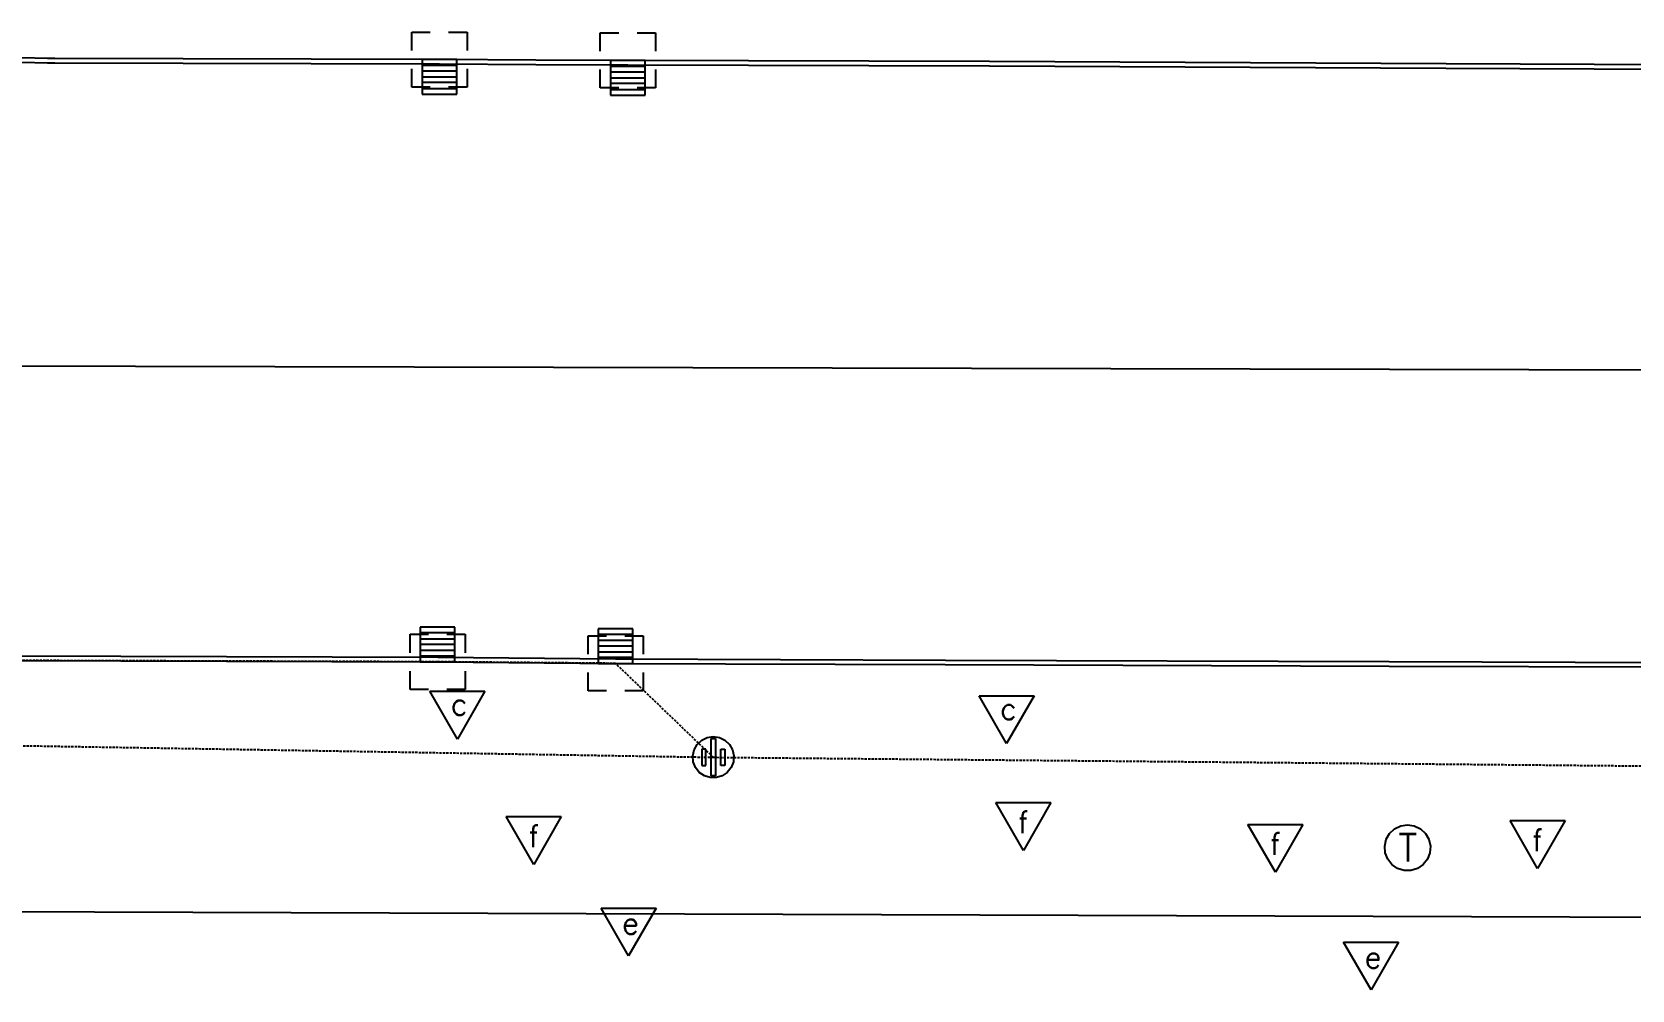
# Model space of a CAD drawing. Header units: feet. Extents: x 19943 to 22668, y 19646 to 21490.
# Drawn here: x 20802.6 to 20977, y 21261.8 to 21366.3 of the extents above; entities that cross this region are included whole.
import ezdxf

# ---------------------------------------------------------------- set-up
doc = ezdxf.new("R2010")
doc.units = ezdxf.units.FT
doc.header["$MEASUREMENT"] = 0
doc.linetypes.add('DASHED2', pattern=[0.375, 0.25, -0.125])
for name, color, linetype in [('V-CATV-UNDR-MRKR', 253, 'Continuous'), ('V-FIBR-UNDR-MRKR', 253, 'Continuous'), ('V-PHON-MHOL', 253, 'Continuous'), ('V-POWR-UNDR-MRKR', 253, 'Continuous'), ('V-PROP-LINE', 253, 'Continuous'), ('V-ROAD-CURB-BACK', 253, 'Continuous'), ('V-ROAD-CURB-FACE', 253, 'Continuous'), ('V-STRM', 253, 'Continuous'), ('V-STRM-INLT-CURB-BACK', 253, 'Continuous'), ('V-STRM-PIPE', 253, 'DASHED2'), ('V-STRM-YARD-INLT', 253, 'Continuous')]:
    doc.layers.add(name, color=color, linetype=linetype)
doc.styles.add('14', font='ROMANS')

# ---------------------------------------------------------------- blocks, each defined once
blk = doc.blocks.new('ex inlet')
for p, q in [((-0.06, 0.06), (-0.02, 0.06)), ((-0.06, 0.02), (-0.06, 0.06)), ((0.02, 0.06), (0.06, 0.06)), ((0.06, 0.06), (0.06, 0.02)), ((-0.06, -0.06), (-0.06, -0.02)), ((0.06, -0.02), (0.06, -0.06)), ((-0.02, -0.06), (-0.06, -0.06)), ((0.06, -0.06), (0.02, -0.06))]:
    blk.add_line(p, q)
blk = doc.blocks.new('Existing Basemap')
at = {"layer": 'V-CATV-UNDR-MRKR', "linetype": 'Continuous'}
for p, q in [((20846, 21294.41), (20852, 21294.41)), ((20849, 21289.19), (20846, 21294.41)), ((20852, 21294.41), (20849, 21289.19)), ((20905.86, 21293.92), (20911.86, 21293.92)), ((20908.86, 21288.7), (20905.86, 21293.92)), ((20911.86, 21293.92), (20908.86, 21288.7))]:
    blk.add_line(p, q, dxfattribs=at)
at = {"layer": 'V-FIBR-UNDR-MRKR'}
for p, q in [((20907.69, 21282.27), (20913.69, 21282.27)), ((20910.69, 21277.05), (20907.69, 21282.27)), ((20913.69, 21282.27), (20910.69, 21277.05)), ((20854.33, 21280.75), (20860.33, 21280.75)), ((20857.33, 21275.53), (20854.33, 21280.75)), ((20860.33, 21280.75), (20857.33, 21275.53)), ((20935.16, 21279.9), (20941.16, 21279.9)), ((20938.16, 21274.68), (20935.16, 21279.9)), ((20941.16, 21279.9), (20938.16, 21274.68)), ((20963.73, 21280.32), (20969.73, 21280.32)), ((20966.73, 21275.1), (20963.73, 21280.32)), ((20969.73, 21280.32), (20966.73, 21275.1))]:
    blk.add_line(p, q, dxfattribs=at)
at = {"layer": 'V-PHON-MHOL'}
for p, q in [((20950.23, 21278.27), (20950.61, 21278.91)), ((20950.61, 21278.91), (20951.15, 21279.42)), ((20951.15, 21279.42), (20951.82, 21279.74)), ((20951.82, 21279.74), (20952.56, 21279.85)), ((20952.56, 21279.85), (20953.3, 21279.74)), ((20952.56, 21279.85), (20952.56, 21279.85)), ((20953.3, 21279.74), (20953.97, 21279.42)), ((20953.97, 21279.42), (20954.52, 21278.91)), ((20954.52, 21278.91), (20954.89, 21278.27)), ((20950.07, 21277.54), (20950.23, 21278.27)), ((20950.12, 21276.8), (20950.07, 21277.54)), ((20954.89, 21278.27), (20955.05, 21277.54)), ((20955.05, 21277.54), (20955, 21276.8)), ((20950.4, 21276.1), (20950.12, 21276.8)), ((20950.86, 21275.52), (20950.4, 21276.1)), ((20951.48, 21275.1), (20950.86, 21275.52)), ((20954.26, 21275.52), (20953.65, 21275.1)), ((20954.73, 21276.1), (20954.26, 21275.52)), ((20955, 21276.8), (20954.73, 21276.1)), ((20952.19, 21274.88), (20951.48, 21275.1)), ((20952.93, 21274.88), (20952.19, 21274.88)), ((20953.65, 21275.1), (20952.93, 21274.88))]:
    blk.add_line(p, q, dxfattribs=at)
at = {"layer": 'V-POWR-UNDR-MRKR'}
for p, q in [((20864.66, 21270.78), (20870.66, 21270.78)), ((20867.66, 21265.56), (20864.66, 21270.78)), ((20870.66, 21270.78), (20867.66, 21265.56)), ((20945.59, 21267.07), (20951.59, 21267.07)), ((20948.59, 21261.85), (20945.59, 21267.07)), ((20951.59, 21267.07), (20948.59, 21261.85))]:
    blk.add_line(p, q, dxfattribs=at)
at = {"layer": 'V-PROP-LINE'}
for p, q in [((20003.33, 21331.86), (21322.62, 21328.58)), ((21322.42, 21268.58), (20651.57, 21270.88))]:
    blk.add_line(p, q, dxfattribs=at)
at = {"layer": 'V-ROAD-CURB-BACK', "linetype": 'Continuous'}
for p, q in [((20804.31, 21363.35), (20773.24, 21364.19)), ((20805.12, 21363.36), (20804.31, 21363.35)), ((20847.05, 21363.25), (20805.12, 21363.36)), ((20857.55, 21363.17), (20847.05, 21363.25)), ((20867.58, 21363.15), (20857.55, 21363.17)), ((20907.01, 21363.02), (20867.58, 21363.15)), ((20956.76, 21362.77), (20907.01, 21363.02)), ((21007.38, 21362.58), (20956.76, 21362.77)), ((20800.79, 21297.75), (20846.85, 21297.61)), ((20846.85, 21297.61), (20866.24, 21297.44)), ((20866.24, 21297.44), (20902.18, 21297.31)), ((20902.18, 21297.31), (20950.55, 21297.13)), ((20950.55, 21297.13), (21000.54, 21297))]:
    blk.add_line(p, q, dxfattribs=at)
at = {"layer": 'V-ROAD-CURB-FACE'}
for p, q in [((20804.31, 21362.85), (20773.23, 21363.69)), ((20805.12, 21362.86), (20804.31, 21362.85)), ((20847.05, 21362.75), (20805.12, 21362.86)), ((20857.55, 21362.67), (20847.05, 21362.75)), ((20867.58, 21362.65), (20857.55, 21362.67)), ((20907.01, 21362.52), (20867.58, 21362.65)), ((20956.75, 21362.27), (20907.01, 21362.52)), ((21007.38, 21362.08), (20956.75, 21362.27)), ((20800.79, 21298.25), (20846.86, 21298.11)), ((20846.86, 21298.11), (20866.25, 21297.94)), ((20866.25, 21297.94), (20902.19, 21297.81)), ((20902.19, 21297.81), (20950.56, 21297.63)), ((20950.56, 21297.63), (21000.54, 21297.5))]:
    blk.add_line(p, q, dxfattribs=at)
at = {"layer": 'V-STRM-INLT-CURB-BACK'}
for p, q in [((20848.94, 21363.25), (20845.16, 21363.25)), ((20845.16, 21363.25), (20845.16, 21359.47)), ((20845.16, 21362.62), (20848.94, 21362.62)), ((20848.94, 21359.47), (20848.94, 21363.25)), ((20869.47, 21363.15), (20865.69, 21363.15)), ((20865.69, 21363.15), (20865.69, 21359.37)), ((20865.69, 21362.52), (20869.47, 21362.52)), ((20869.47, 21359.37), (20869.47, 21363.15)), ((20848.94, 21361.99), (20845.16, 21361.99)), ((20845.16, 21361.36), (20848.94, 21361.36)), ((20848.94, 21360.73), (20845.16, 21360.73)), ((20869.47, 21361.89), (20865.69, 21361.89)), ((20865.69, 21361.26), (20869.47, 21361.26)), ((20845.16, 21360.1), (20848.94, 21360.1)), ((20845.16, 21359.47), (20848.94, 21359.47)), ((20869.47, 21360.63), (20865.69, 21360.63)), ((20865.69, 21360), (20869.47, 21360)), ((20865.69, 21359.37), (20869.47, 21359.37)), ((20848.74, 21301.39), (20844.96, 21301.39)), ((20844.96, 21301.39), (20844.96, 21297.61)), ((20848.74, 21300.76), (20844.96, 21300.76)), ((20844.96, 21300.13), (20848.74, 21300.13)), ((20848.74, 21297.61), (20848.74, 21301.39)), ((20868.13, 21301.22), (20864.35, 21301.22)), ((20864.35, 21301.22), (20864.35, 21297.44)), ((20868.13, 21300.59), (20864.35, 21300.59)), ((20864.35, 21299.96), (20868.13, 21299.96)), ((20868.13, 21297.44), (20868.13, 21301.22)), ((20848.74, 21299.5), (20844.96, 21299.5)), ((20844.96, 21298.87), (20848.74, 21298.87)), ((20848.74, 21298.24), (20844.96, 21298.24)), ((20868.13, 21299.33), (20864.35, 21299.33)), ((20864.35, 21298.7), (20868.13, 21298.7)), ((20868.13, 21298.07), (20864.35, 21298.07)), ((20844.96, 21297.61), (20848.74, 21297.61)), ((20864.35, 21297.44), (20868.13, 21297.44))]:
    blk.add_line(p, q, dxfattribs=at)
at = {"layer": 'V-STRM-PIPE'}
for p, q in [((20846.85, 21297.61), (20783.17, 21297.81)), ((20866.24, 21297.44), (20846.85, 21297.61)), ((20876.89, 21287.21), (20866.24, 21297.44)), ((20611.57, 21291.66), (20876.89, 21287.21)), ((20876.89, 21287.21), (21254.08, 21283.7))]:
    blk.add_line(p, q, dxfattribs=at)
at = {"layer": 'V-STRM-YARD-INLT'}
for p, q in [((20875.63, 21289.07), (20876.23, 21289.36)), ((20876.23, 21289.36), (20876.89, 21289.46)), ((20876.67, 21285.19), (20876.67, 21289.24)), ((20876.67, 21289.24), (20877.12, 21289.24)), ((20876.89, 21289.46), (20877.56, 21289.36)), ((20876.89, 21289.46), (20876.89, 21289.46)), ((20877.12, 21289.24), (20877.12, 21285.19)), ((20877.56, 21289.36), (20878.16, 21289.07)), ((20874.65, 21287.38), (20874.8, 21288.03)), ((20874.8, 21288.03), (20875.13, 21288.61)), ((20875.13, 21288.61), (20875.63, 21289.07)), ((20875.63, 21288.11), (20875.63, 21286.31)), ((20876.08, 21288.11), (20875.63, 21288.11)), ((20876.08, 21286.31), (20876.08, 21288.11)), ((20877.7, 21286.31), (20877.7, 21288.11)), ((20877.7, 21288.11), (20878.15, 21288.11)), ((20878.15, 21288.11), (20878.15, 21286.31)), ((20878.16, 21289.07), (20878.65, 21288.61)), ((20878.65, 21288.61), (20878.99, 21288.03)), ((20878.99, 21288.03), (20879.14, 21287.38)), ((20874.7, 21286.71), (20874.65, 21287.38)), ((20874.94, 21286.09), (20874.7, 21286.71)), ((20875.36, 21285.56), (20874.94, 21286.09)), ((20875.63, 21286.31), (20876.08, 21286.31)), ((20878.15, 21286.31), (20877.7, 21286.31)), ((20878.84, 21286.09), (20878.42, 21285.56)), ((20879.09, 21286.71), (20878.84, 21286.09)), ((20879.14, 21287.38), (20879.09, 21286.71)), ((20875.92, 21285.18), (20875.36, 21285.56)), ((20876.56, 21284.99), (20875.92, 21285.18)), ((20877.23, 21284.99), (20876.56, 21284.99)), ((20877.12, 21285.19), (20876.67, 21285.19)), ((20877.87, 21285.18), (20877.23, 21284.99)), ((20878.42, 21285.56), (20877.87, 21285.18))]:
    blk.add_line(p, q, dxfattribs=at)
at = {"layer": 'V-STRM', "xscale": 50, "yscale": 50, "zscale": 0.5}
for p in [(20847.05, 21363.25), (20867.58, 21363.15), (20846.85, 21297.61), (20866.24, 21297.44)]:
    blk.add_blockref('ex inlet', p, dxfattribs=at)
at = {"layer": 'V-CATV-UNDR-MRKR', "linetype": 'Continuous', "style": '14'}
for p in [(20848.28, 21291.8), (20908.14, 21291.31)]:
    blk.add_text('c', height=2.4, rotation=0.0008, dxfattribs=at).set_placement(p)
at = {"layer": 'V-FIBR-UNDR-MRKR', "style": '14'}
for p in [(20910.09, 21278.94), (20856.73, 21277.42), (20937.56, 21276.57), (20966.13, 21276.99)]:
    blk.add_text('f', height=2.4, rotation=0.0008, dxfattribs=at).set_placement(p)
at = {"layer": 'V-PHON-MHOL', "style": '14'}
blk.add_text('T', height=3, rotation=0.0008, dxfattribs=at).set_placement((20951.56, 21275.85))
at = {"layer": 'V-POWR-UNDR-MRKR', "style": '14'}
for p in [(20866.94, 21267.93), (20947.87, 21264.22)]:
    blk.add_text('e', height=2.4, rotation=0.0008, dxfattribs=at).set_placement(p)

msp = doc.modelspace()

# ---------------------------------------------------------------- block references
msp.add_blockref('Existing Basemap', (0, 0))

doc.saveas('drawing.dxf')
